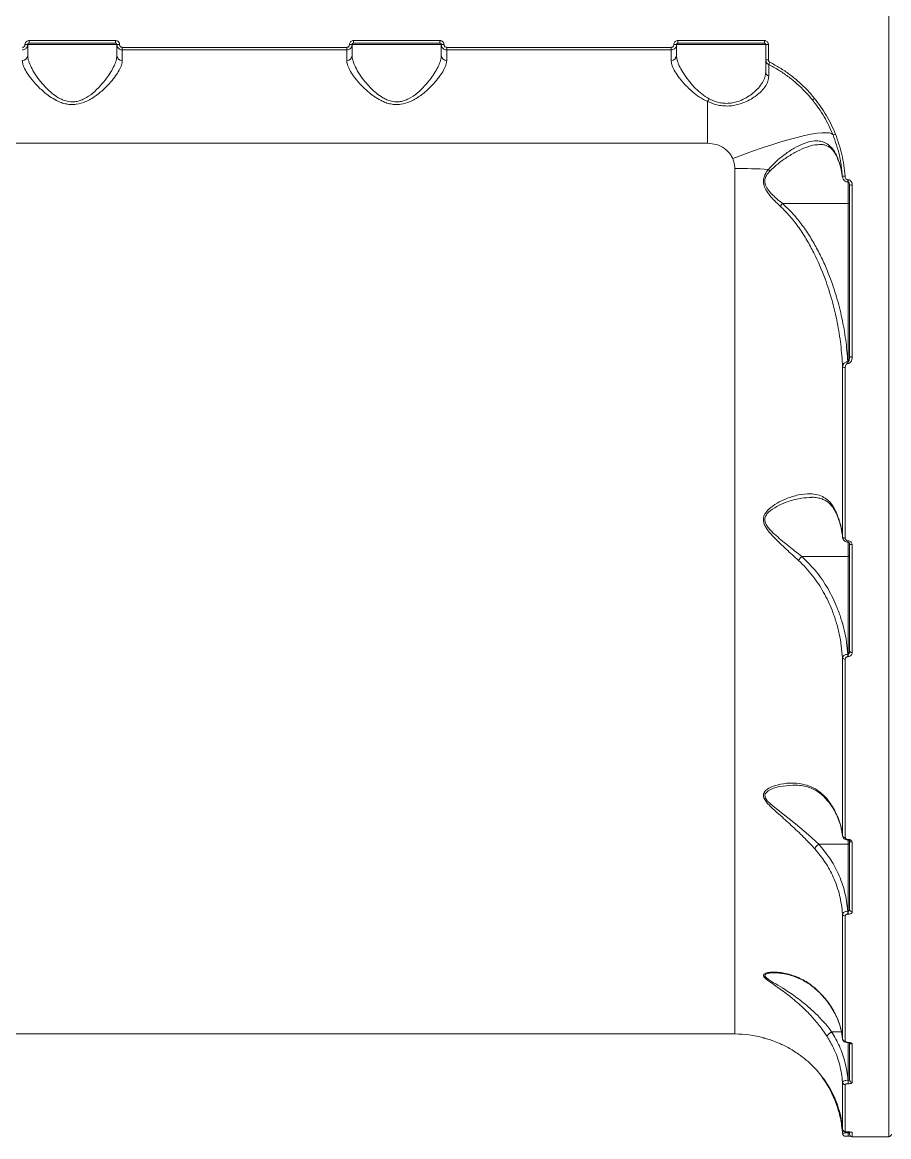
# Model space of a CAD drawing. Header units: millimetres. Extents: x -9848 to 7178, y -5300 to 6667.
# Drawn here: x -1066.6 to -746.1, y 1657.8 to 2070 of the extents above; entities that cross this region are included whole.
import ezdxf

# ---------------------------------------------------------------- set-up
doc = ezdxf.new("R2010")
doc.units = ezdxf.units.MM
doc.layers.add('DIKOM_ОБЪЕКТ', color=7, linetype='Continuous')

msp = doc.modelspace()

# ---------------------------------------------------------------- linework, layer by layer
at = {"layer": 'DIKOM_ОБЪЕКТ', "color": 7, "linetype": 'Continuous', "lineweight": 15}
for p, q in [((-746.08, 1657.79), (-746.08, 2076.79)), ((-1064.58, 2061.79), (-1064.58, 2057.74)), ((-1031.58, 2061.79), (-1064.58, 2061.79)), ((-1064.08, 2063.25), (-1032.08, 2063.25)), ((-1064.08, 2062.29), (-1064.08, 2063.25)), ((-1032.08, 2062.29), (-1064.08, 2062.29)), ((-1032.08, 2062.29), (-1032.08, 2063.25)), ((-1031.58, 2057.74), (-1031.58, 2061.79)), ((-944.58, 2061.79), (-944.58, 2057.74)), ((-911.58, 2061.79), (-944.58, 2061.79)), ((-944.08, 2063.25), (-912.08, 2063.25)), ((-944.08, 2062.29), (-944.08, 2063.25)), ((-912.08, 2062.29), (-944.08, 2062.29)), ((-912.08, 2062.29), (-912.08, 2063.25)), ((-911.58, 2057.74), (-911.58, 2061.79)), ((-824.58, 2061.79), (-824.58, 2057.74)), ((-791.58, 2061.79), (-824.58, 2061.79)), ((-824.08, 2063.25), (-792.08, 2063.25)), ((-824.08, 2062.29), (-824.08, 2063.25)), ((-792.08, 2062.29), (-824.08, 2062.29)), ((-792.08, 2062.29), (-792.08, 2063.25)), ((-791.58, 2056.18), (-791.58, 2061.79)), ((-790.58, 2061.75), (-790.58, 2056.12)), ((-1029.58, 2060.75), (-946.58, 2060.75)), ((-1029.58, 2059.79), (-1029.58, 2060.75)), ((-1029.58, 2059.79), (-1029.58, 2055.93)), ((-946.58, 2059.79), (-1029.58, 2059.79)), ((-946.58, 2059.79), (-946.58, 2060.75)), ((-946.58, 2055.93), (-946.58, 2059.79)), ((-909.58, 2060.75), (-826.58, 2060.75)), ((-909.58, 2059.79), (-909.58, 2060.75)), ((-909.58, 2059.79), (-909.58, 2055.93)), ((-826.58, 2059.79), (-909.58, 2059.79)), ((-826.58, 2059.79), (-826.58, 2060.75)), ((-826.58, 2055.93), (-826.58, 2059.79)), ((-813.08, 2025.29), (-813.08, 2040.7)), ((-813.08, 2025.29), (-1163.08, 2025.29)), ((-803.03, 1695.79), (-803.03, 2015.94)), ((-761.16, 2011.77), (-761.08, 2011.77)), ((-761.16, 2010.93), (-761.16, 2011.77)), ((-761.08, 2010.93), (-761.08, 2011.77)), ((-761.16, 2010.93), (-761.08, 2010.93)), ((-761.08, 2002.98), (-761.08, 2010.95)), ((-760.58, 1946.49), (-760.58, 2009.98)), ((-759.58, 2009.81), (-759.58, 1946.17)), ((-785.33, 2002.98), (-761.08, 2002.98)), ((-761.08, 1944.45), (-761.08, 2002.98)), ((-763.13, 1879.59), (-763.13, 1942.63)), ((-762.14, 1942.33), (-762.14, 1879.16)), ((-761.2, 1944.45), (-761.08, 1944.45)), ((-761.2, 1944.45), (-761.2, 1943.81)), ((-761.08, 1943.81), (-761.2, 1943.81)), ((-761.08, 1944.45), (-761.08, 1943.81)), ((-763.2, 1879.88), (-763.17, 1879.46)), ((-761.11, 1878.18), (-761.08, 1878.18)), ((-761.11, 1877.66), (-761.11, 1878.18)), ((-761.11, 1877.66), (-761.08, 1877.66)), ((-761.08, 1877.66), (-761.08, 1878.18)), ((-761.08, 1872.44), (-761.08, 1877.66)), ((-760.58, 1837.48), (-760.58, 1877.25)), ((-759.58, 1876.77), (-759.58, 1836.9)), ((-778.24, 1872.44), (-761.08, 1872.44)), ((-761.08, 1836.28), (-761.08, 1872.44)), ((-763.13, 1769.12), (-763.13, 1834.95)), ((-761.18, 1836.28), (-761.08, 1836.28)), ((-761.18, 1836.28), (-761.18, 1835.38)), ((-761.08, 1835.38), (-761.18, 1835.38)), ((-761.08, 1836.28), (-761.08, 1835.38)), ((-762.14, 1834.42), (-762.14, 1768.44)), ((-763.33, 1769.9), (-763.21, 1769.02)), ((-771.96, 1766.02), (-761.08, 1766.02)), ((-761.13, 1767.76), (-761.08, 1767.76)), ((-761.13, 1767.5), (-761.13, 1767.76)), ((-761.13, 1767.5), (-761.08, 1767.5)), ((-761.08, 1767.5), (-761.08, 1767.76)), ((-761.08, 1766.02), (-761.08, 1767.46)), ((-761.08, 1741.22), (-761.08, 1766.02)), ((-760.58, 1741.83), (-760.58, 1767.49)), ((-759.58, 1766.75), (-759.58, 1741.03)), ((-763.13, 1693.94), (-763.13, 1740.22)), ((-761.16, 1741.22), (-761.08, 1741.22)), ((-761.16, 1741.22), (-761.16, 1740.09)), ((-761.08, 1740.09), (-761.16, 1740.09)), ((-761.08, 1741.22), (-761.08, 1740.09)), ((-762.14, 1739.48), (-762.14, 1693.09)), ((-1173.13, 1695.79), (-803.03, 1695.79)), ((-767.19, 1696.56), (-763.53, 1696.56)), ((-761.16, 1692.68), (-761.08, 1692.68)), ((-761.16, 1692.6), (-761.16, 1692.68)), ((-761.16, 1692.6), (-761.08, 1692.6)), ((-761.16, 1692.6), (-761.16, 1692.6)), ((-761.08, 1692.6), (-761.08, 1692.68)), ((-761.08, 1678.68), (-761.08, 1692.6)), ((-760.58, 1678.8), (-760.58, 1692.43)), ((-759.58, 1692.05), (-759.58, 1677.85)), ((-763.13, 1660.58), (-763.13, 1677.98)), ((-761.13, 1678.68), (-761.08, 1678.68)), ((-761.13, 1678.68), (-761.13, 1677.39)), ((-761.08, 1678.68), (-761.08, 1677.39)), ((-762.14, 1677.09), (-762.14, 1659.66)), ((-761.08, 1677.39), (-761.13, 1677.39)), ((-761.18, 1659.55), (-761.08, 1659.55)), ((-761.18, 1659.55), (-761.08, 1659.55)), ((-761.18, 1659.55), (-761.18, 1659.55)), ((-761.13, 1659.47), (-761.11, 1659.29)), ((-761.11, 1659.29), (-761.08, 1659.29)), ((-761.11, 1659.29), (-761.11, 1657.96)), ((-761.11, 1657.96), (-761.08, 1657.96)), ((-761.08, 1659.55), (-761.08, 1659.55)), ((-761.08, 1659.29), (-761.08, 1659.54)), ((-761.08, 1659.29), (-761.08, 1657.96)), ((-760.58, 1658.79), (-760.58, 1659.39)), ((-759.58, 1659.39), (-759.58, 1657.79)), ((-759.58, 1657.79), (-746.08, 1657.79))]:
    msp.add_line(p, q, dxfattribs=at)
at = {"layer": 'DIKOM_ОБЪЕКТ', "color": 7, "linetype": 'Continuous', "lineweight": 15, "flags": 128}
for points in [[(-803.79, 2019.58), (-800.09, 2020.99), (-796.44, 2022.32), (-792.85, 2023.57), (-789.37, 2024.71), (-786.04, 2025.75), (-782.88, 2026.66), (-779.93, 2027.45), (-777.21, 2028.09), (-774.76, 2028.59), (-772.59, 2028.95), (-770.73, 2029.15), (-769.19, 2029.19), (-768, 2029.08), (-767.16, 2028.82), (-766.68, 2028.4)], [(-760.58, 2003.14), (-760.59, 2003.11), (-760.62, 2003.08), (-760.66, 2003.05), (-760.72, 2003.02), (-760.8, 2003), (-760.89, 2002.99), (-760.98, 2002.98), (-761.08, 2002.98)], [(-760.58, 1946.49), (-760.56, 1946.43), (-760.5, 1946.37), (-760.41, 1946.31), (-760.28, 1946.27), (-760.13, 1946.23), (-759.96, 1946.2), (-759.77, 1946.18), (-759.58, 1946.17)], [(-763.13, 1879.59), (-763.1, 1879.51), (-763.04, 1879.42), (-762.94, 1879.35), (-762.82, 1879.28), (-762.67, 1879.23), (-762.5, 1879.19), (-762.32, 1879.16), (-762.14, 1879.16)], [(-760.58, 1877.25), (-760.56, 1877.15), (-760.5, 1877.06), (-760.41, 1876.98), (-760.28, 1876.91), (-760.13, 1876.85), (-759.96, 1876.8), (-759.77, 1876.78), (-759.58, 1876.77)], [(-760.58, 1872.6), (-760.59, 1872.57), (-760.62, 1872.54), (-760.66, 1872.51), (-760.72, 1872.48), (-760.8, 1872.46), (-760.89, 1872.45), (-760.98, 1872.44), (-761.08, 1872.44)], [(-760.58, 1837.48), (-760.56, 1837.37), (-760.5, 1837.26), (-760.41, 1837.16), (-760.28, 1837.07), (-760.13, 1837), (-759.96, 1836.95), (-759.77, 1836.91), (-759.58, 1836.9)], [(-781.38, 1787.86), (-781.51, 1787.87), (-786.53, 1787.34), (-788.71, 1786.74), (-790.69, 1785.79), (-791.77, 1784.65), (-791.87, 1784.34), (-791.82, 1783.49), (-791.72, 1783.22), (-790.98, 1782.09), (-789.72, 1780.82), (-788.25, 1779.58), (-785.27, 1777.26), (-780.5, 1773.54), (-775.71, 1769.5), (-771.97, 1766.02), (-771.97, 1766.02), (-771.97, 1766.02)], [(-760.58, 1766.18), (-760.59, 1766.15), (-760.62, 1766.12), (-760.66, 1766.09), (-760.72, 1766.07), (-760.8, 1766.05), (-760.89, 1766.03), (-760.98, 1766.02), (-761.08, 1766.02)]]:
    msp.add_lwpolyline(points, dxfattribs=at)
at = {"layer": 'DIKOM_ОБЪЕКТ', "color": 7, "linetype": 'Continuous', "lineweight": 15}
for centre, radius, start, end in [((-1065.33, 2068.39), 6.64, 267.8903, 276.5334), ((-1030.82, 2068.39), 6.64, 263.4663, 272.1099), ((-945.33, 2068.39), 6.64, 267.8897, 276.5341), ((-910.82, 2068.39), 6.64, 263.4661, 272.1101), ((-825.33, 2068.39), 6.64, 267.8899, 276.5339), ((-790.82, 2068.39), 6.64, 263.4662, 272.1101), ((-1066.49, 2057.84), 1.91, 267.2581, 356.9441), ((-1029.67, 2057.84), 1.91, 183.0546, 272.7432), ((-946.49, 2057.84), 1.91, 267.2572, 356.9459), ((-909.67, 2057.84), 1.91, 183.0541, 272.7437), ((-826.49, 2057.84), 1.91, 267.257, 356.9456), ((-790.83, 2061.02), 4.9, 261.192, 272.9119), ((-798.66, 2059.34), 9.56, 328.8151, 334.5261), ((-789.82, 2051.74), 1.76, 181.8245, 248.8766), ((-819.42, 2044.64), 7.47, 328.1343, 337.1741), ((-775.93, 2044.5), 3.55, 297.4488, 312.7863), ((-766.84, 2030.78), 2.38, 273.7491, 297.1155), ((-802.91, 1779.61), 236.33, 87.0026, 90.029), ((-786.34, 2020.1), 6.15, 226.7753, 234.3051), ((-762.59, 2015.02), 1.97, 250.7781, 280.0731), ((-759.82, 2011.48), 1.69, 243.3272, 278.3083), ((-762.34, 1943.47), 1.16, 226.5772, 280.0474), ((-762.29, 1835.33), 0.928, 204.1098, 279.2976), ((-762.24, 1769.36), 0.925, 194.8329, 276.4082), ((-759.68, 1767.69), 0.947, 200.9604, 275.9519), ((-762.22, 1740.41), 0.937, 191.5008, 274.8523), ((-759.67, 1741.94), 0.918, 186.9735, 275.5646), ((-803.03, 1655.79), 40, 74.588, 90), ((-762.17, 1694.06), 0.968, 187.0248, 272.1444), ((-759.59, 1693.08), 1.03, 217.7508, 270.6157), ((-762.16, 1678.07), 0.981, 185.6759, 271.2145), ((-759.6, 1678.83), 0.977, 181.4268, 271.376), ((-762.14, 1660.66), 0.998, 184.3544, 270.0981), ((-759.58, 1658.79), 1, 180, 270), ((-759.58, 1660.38), 0.994, 243.0773, 270.0999), ((-746.08, 1658.79), 1, 270, 0)]:
    msp.add_arc(centre, radius, start, end, dxfattribs=at)
for points, knots in [([(-1064.58, 2061.79), (-1064.59, 2061.64), (-1064.61, 2061.27), (-1064.85, 2060.71), (-1065.3, 2060.2), (-1065.9, 2059.85), (-1066.35, 2059.81), (-1066.58, 2059.79)], [0, 0, 0, 0, 0.141732, 0.356395, 0.570966, 0.785482, 1, 1, 1, 1]), ([(-1066.58, 2060.75), (-1066.46, 2060.76), (-1066.24, 2060.78), (-1065.94, 2060.95), (-1065.71, 2061.21), (-1065.59, 2061.49), (-1065.58, 2061.68), (-1065.58, 2061.75)], [0, 0, 0, 0, 0.214304, 0.428572, 0.643286, 0.858066, 1, 1, 1, 1]), ([(-1065.58, 2061.75), (-1065.57, 2061.86), (-1065.55, 2062.14), (-1065.37, 2062.56), (-1065.03, 2062.94), (-1064.58, 2063.2), (-1064.25, 2063.24), (-1064.08, 2063.25)], [0, 0, 0, 0, 0.142008, 0.356724, 0.571315, 0.78571, 1, 1, 1, 1]), ([(-1064.08, 2062.29), (-1064.13, 2062.28), (-1064.25, 2062.27), (-1064.4, 2062.19), (-1064.51, 2062.06), (-1064.57, 2061.92), (-1064.57, 2061.83), (-1064.58, 2061.79)], [0, 0, 0, 0, 0.214031, 0.42813, 0.642908, 0.858368, 1, 1, 1, 1]), ([(-1032.08, 2063.25), (-1031.97, 2063.25), (-1031.69, 2063.23), (-1031.27, 2063.05), (-1030.89, 2062.71), (-1030.63, 2062.26), (-1030.59, 2061.92), (-1030.58, 2061.75)], [0, 0, 0, 0, 0.14062, 0.355085, 0.569839, 0.784745, 1, 1, 1, 1]), ([(-1031.58, 2061.79), (-1031.58, 2061.85), (-1031.59, 2061.96), (-1031.68, 2062.11), (-1031.81, 2062.22), (-1031.95, 2062.28), (-1032.04, 2062.29), (-1032.08, 2062.29)], [0, 0, 0, 0, 0.215381, 0.430531, 0.645249, 0.859608, 1, 1, 1, 1]), ([(-1029.58, 2059.79), (-1029.72, 2059.8), (-1030.1, 2059.82), (-1030.66, 2060.06), (-1031.17, 2060.51), (-1031.51, 2061.11), (-1031.56, 2061.56), (-1031.58, 2061.79)], [0, 0, 0, 0, 0.140724, 0.355389, 0.570267, 0.78505, 1, 1, 1, 1]), ([(-1030.58, 2061.75), (-1030.57, 2061.64), (-1030.54, 2061.41), (-1030.37, 2061.11), (-1030.12, 2060.88), (-1029.84, 2060.77), (-1029.65, 2060.75), (-1029.58, 2060.75)], [0, 0, 0, 0, 0.215078, 0.430203, 0.644944, 0.859463, 1, 1, 1, 1]), ([(-944.58, 2061.79), (-944.59, 2061.64), (-944.61, 2061.27), (-944.85, 2060.71), (-945.3, 2060.2), (-945.9, 2059.85), (-946.35, 2059.81), (-946.58, 2059.79)], [0, 0, 0, 0, 0.141733, 0.356394, 0.570972, 0.78549, 1, 1, 1, 1]), ([(-946.58, 2060.75), (-946.46, 2060.76), (-946.24, 2060.78), (-945.94, 2060.95), (-945.71, 2061.21), (-945.59, 2061.49), (-945.58, 2061.68), (-945.58, 2061.75)], [0, 0, 0, 0, 0.214285, 0.428571, 0.643285, 0.858066, 1, 1, 1, 1]), ([(-945.58, 2061.75), (-945.57, 2061.86), (-945.55, 2062.14), (-945.37, 2062.56), (-945.03, 2062.94), (-944.58, 2063.2), (-944.25, 2063.24), (-944.08, 2063.25)], [0, 0, 0, 0, 0.142008, 0.356723, 0.571305, 0.785711, 1, 1, 1, 1]), ([(-944.08, 2062.29), (-944.13, 2062.28), (-944.25, 2062.27), (-944.4, 2062.19), (-944.51, 2062.06), (-944.57, 2061.92), (-944.57, 2061.83), (-944.58, 2061.79)], [0, 0, 0, 0, 0.214028, 0.428123, 0.642924, 0.858366, 1, 1, 1, 1]), ([(-912.08, 2063.25), (-911.97, 2063.25), (-911.69, 2063.23), (-911.27, 2063.05), (-910.89, 2062.71), (-910.63, 2062.26), (-910.59, 2061.92), (-910.58, 2061.75)], [0, 0, 0, 0, 0.140631, 0.355093, 0.569845, 0.784747, 1, 1, 1, 1]), ([(-911.58, 2061.79), (-911.58, 2061.85), (-911.59, 2061.96), (-911.68, 2062.11), (-911.81, 2062.22), (-911.95, 2062.28), (-912.04, 2062.29), (-912.08, 2062.29)], [0, 0, 0, 0, 0.215373, 0.430515, 0.645225, 0.859576, 1, 1, 1, 1]), ([(-909.58, 2059.79), (-909.72, 2059.8), (-910.1, 2059.82), (-910.66, 2060.06), (-911.17, 2060.51), (-911.51, 2061.11), (-911.56, 2061.56), (-911.58, 2061.79)], [0, 0, 0, 0, 0.140724, 0.355397, 0.570274, 0.785051, 1, 1, 1, 1]), ([(-910.58, 2061.75), (-910.57, 2061.64), (-910.54, 2061.41), (-910.37, 2061.11), (-910.12, 2060.88), (-909.84, 2060.77), (-909.65, 2060.75), (-909.58, 2060.75)], [0, 0, 0, 0, 0.215077, 0.430192, 0.644946, 0.859464, 1, 1, 1, 1]), ([(-824.58, 2061.79), (-824.59, 2061.64), (-824.61, 2061.27), (-824.85, 2060.71), (-825.3, 2060.2), (-825.9, 2059.85), (-826.35, 2059.81), (-826.58, 2059.79)], [0, 0, 0, 0, 0.141732, 0.356392, 0.57097, 0.785481, 1, 1, 1, 1]), ([(-826.58, 2060.75), (-826.46, 2060.76), (-826.24, 2060.78), (-825.94, 2060.95), (-825.71, 2061.21), (-825.59, 2061.49), (-825.58, 2061.68), (-825.58, 2061.75)], [0, 0, 0, 0, 0.214302, 0.428577, 0.643289, 0.858067, 1, 1, 1, 1]), ([(-825.58, 2061.75), (-825.57, 2061.86), (-825.55, 2062.14), (-825.37, 2062.56), (-825.03, 2062.94), (-824.58, 2063.2), (-824.25, 2063.24), (-824.08, 2063.25)], [0, 0, 0, 0, 0.142008, 0.356727, 0.571309, 0.785716, 1, 1, 1, 1]), ([(-824.08, 2062.29), (-824.13, 2062.28), (-824.25, 2062.27), (-824.4, 2062.19), (-824.51, 2062.06), (-824.57, 2061.92), (-824.57, 2061.83), (-824.58, 2061.79)], [0, 0, 0, 0, 0.214031, 0.428129, 0.642919, 0.858364, 1, 1, 1, 1]), ([(-792.08, 2063.25), (-791.97, 2063.25), (-791.69, 2063.23), (-791.27, 2063.05), (-790.89, 2062.71), (-790.63, 2062.26), (-790.59, 2061.92), (-790.58, 2061.75)], [0, 0, 0, 0, 0.14062, 0.355083, 0.569841, 0.784746, 1, 1, 1, 1]), ([(-791.58, 2061.79), (-791.58, 2061.85), (-791.59, 2061.96), (-791.68, 2062.11), (-791.81, 2062.22), (-791.95, 2062.28), (-792.04, 2062.29), (-792.08, 2062.29)], [0, 0, 0, 0, 0.215374, 0.430521, 0.645236, 0.859591, 1, 1, 1, 1]), ([(-1064.58, 2057.74), (-1064.53, 2057.21), (-1064.43, 2056.08), (-1063.63, 2054), (-1062.27, 2051.48), (-1060.3, 2048.64), (-1058.01, 2045.97), (-1055.63, 2043.75), (-1053.64, 2042.3), (-1051.73, 2041.31), (-1049.8, 2040.66), (-1048.07, 2040.52), (-1046.45, 2040.71), (-1045.16, 2041.03), (-1042.97, 2041.98), (-1040.37, 2043.81), (-1037.65, 2046.5), (-1035.46, 2049.18), (-1033.78, 2051.68), (-1032.59, 2053.89), (-1031.75, 2055.97), (-1031.64, 2057.14), (-1031.58, 2057.74)], [0, 0, 0, 0, 0.050714, 0.109915, 0.170724, 0.242654, 0.316474, 0.363747, 0.411988, 0.440045, 0.468858, 0.5101, 0.521086, 0.546818, 0.573409, 0.636932, 0.704615, 0.77415, 0.830254, 0.88733, 0.94288, 1, 1, 1, 1]), ([(-944.58, 2057.74), (-944.53, 2057.21), (-944.43, 2056.08), (-943.63, 2054), (-942.27, 2051.48), (-940.3, 2048.64), (-938.01, 2045.97), (-935.63, 2043.75), (-933.64, 2042.3), (-931.73, 2041.31), (-929.8, 2040.66), (-928.07, 2040.52), (-926.45, 2040.71), (-925.16, 2041.03), (-922.97, 2041.98), (-920.37, 2043.81), (-917.65, 2046.5), (-915.46, 2049.18), (-913.78, 2051.68), (-912.59, 2053.89), (-911.75, 2055.97), (-911.64, 2057.14), (-911.58, 2057.74)], [0, 0, 0, 0, 0.050714, 0.109916, 0.170725, 0.242654, 0.316474, 0.363748, 0.411988, 0.440045, 0.468858, 0.510099, 0.521086, 0.546819, 0.573409, 0.636933, 0.704615, 0.77415, 0.830254, 0.88733, 0.94288, 1, 1, 1, 1]), ([(-824.58, 2057.74), (-824.53, 2057.2), (-824.42, 2056.04), (-823.6, 2053.93), (-822.22, 2051.41), (-820.24, 2048.56), (-817.86, 2045.83), (-815.32, 2043.43), (-813.47, 2042.31), (-812.54, 2041.74)], [0, 0, 0, 0, 0.122711, 0.262467, 0.406019, 0.574923, 0.748257, 0.87237, 1, 1, 1, 1]), ([(-1029.58, 2055.93), (-1029.64, 2055.38), (-1029.77, 2054.26), (-1030.7, 2052.29), (-1032.04, 2050.17), (-1033.93, 2047.79), (-1036.38, 2045.21), (-1039.47, 2042.65), (-1042.87, 2040.62), (-1045.99, 2039.66), (-1048.44, 2039.54), (-1050.31, 2039.76), (-1052.15, 2040.28), (-1054.26, 2041.2), (-1056.51, 2042.58), (-1059.16, 2044.68), (-1061.77, 2047.23), (-1063.97, 2049.95), (-1065.51, 2052.36), (-1066.41, 2054.35), (-1066.52, 2055.43), (-1066.58, 2055.93)], [0, 0, 0, 0, 0.055473, 0.111024, 0.166496, 0.222006, 0.290023, 0.357962, 0.422676, 0.477407, 0.505247, 0.533095, 0.562709, 0.592376, 0.640429, 0.688581, 0.760329, 0.832061, 0.891, 0.94987, 1, 1, 1, 1]), ([(-909.58, 2055.93), (-909.64, 2055.38), (-909.77, 2054.26), (-910.7, 2052.29), (-912.04, 2050.17), (-913.93, 2047.79), (-916.38, 2045.21), (-919.47, 2042.65), (-922.87, 2040.62), (-925.99, 2039.66), (-928.44, 2039.54), (-930.31, 2039.76), (-932.15, 2040.28), (-934.26, 2041.2), (-936.51, 2042.58), (-939.16, 2044.68), (-941.77, 2047.23), (-943.97, 2049.95), (-945.51, 2052.36), (-946.41, 2054.35), (-946.52, 2055.43), (-946.58, 2055.93)], [0, 0, 0, 0, 0.055473, 0.111024, 0.166496, 0.222006, 0.290023, 0.357961, 0.422676, 0.477407, 0.505247, 0.533095, 0.562709, 0.592376, 0.640429, 0.68858, 0.760329, 0.832061, 0.891, 0.94987, 1, 1, 1, 1]), ([(-813.08, 2040.7), (-814.1, 2041.22), (-816.15, 2042.26), (-818.99, 2044.54), (-821.7, 2047.16), (-823.92, 2049.88), (-825.47, 2052.3), (-826.4, 2054.32), (-826.52, 2055.42), (-826.58, 2055.93)], [0, 0, 0, 0, 0.128156, 0.256738, 0.426821, 0.596876, 0.73731, 0.877575, 1, 1, 1, 1]), ([(-790.48, 2054.39), (-790.53, 2054.42), (-790.78, 2054.55), (-791.16, 2054.9), (-791.51, 2055.5), (-791.56, 2055.95), (-791.58, 2056.18)], [0, 0, 0, 0, 0.080632, 0.387007, 0.693508, 1, 1, 1, 1]), ([(-791.58, 2051.69), (-791.58, 2052.53), (-791.58, 2054.27), (-791.58, 2055.85), (-791.58, 2056.07), (-791.58, 2056.18)], [0, 0, 0, 0, 0.317512, 0.653918, 1, 1, 1, 1]), ([(-790.58, 2056.12), (-790.57, 2056.01), (-790.54, 2055.79), (-790.37, 2055.49), (-790.18, 2055.31), (-790.06, 2055.24), (-790.03, 2055.23)], [0, 0, 0, 0, 0.306904, 0.613473, 0.919536, 1, 1, 1, 1]), ([(-790.48, 2054.39), (-790.48, 2054.3), (-790.48, 2054.1), (-790.47, 2052.69), (-790.46, 2051.21), (-790.45, 2050.35), (-790.45, 2050.1)], [0, 0, 0, 0, 0.336239, 0.682236, 0.908799, 1, 1, 1, 1]), ([(-774.29, 2041.35), (-776.13, 2043.41), (-778.92, 2046.53), (-783.31, 2050.02), (-786.79, 2052.41), (-789.26, 2053.74), (-790.48, 2054.39)], [0, 0, 0, 0, 0.395165, 0.598667, 0.802172, 1, 1, 1, 1]), ([(-790.03, 2055.23), (-788.79, 2054.56), (-786.3, 2053.22), (-782.81, 2050.84), (-779.48, 2048.16), (-776.34, 2045.2), (-774.46, 2042.99), (-773.52, 2041.89)], [0, 0, 0, 0, 0.197687, 0.395386, 0.593092, 0.796544, 1, 1, 1, 1]), ([(-790.45, 2050.1), (-790.51, 2049.49), (-790.63, 2048.24), (-791.64, 2046.33), (-793.22, 2044.42), (-795.21, 2042.72), (-797.51, 2041.28), (-799.72, 2040.24), (-801.97, 2039.52), (-804.11, 2039.11), (-806.39, 2039), (-809.23, 2039.3), (-811.48, 2040), (-812.86, 2040.6), (-813.08, 2040.7)], [0, 0, 0, 0, 0.108483, 0.220222, 0.327648, 0.438307, 0.523804, 0.611508, 0.674514, 0.739087, 0.802773, 0.868896, 0.979732, 1, 1, 1, 1]), ([(-812.54, 2041.74), (-812.34, 2041.64), (-811.09, 2041.01), (-809.1, 2040.31), (-806.6, 2040), (-805.19, 2040.05), (-803.76, 2040.23), (-802.32, 2040.55), (-800.25, 2041.31), (-798.18, 2042.41), (-796.07, 2043.92), (-794.19, 2045.71), (-792.73, 2047.7), (-791.76, 2049.72), (-791.64, 2051.02), (-791.58, 2051.69)], [0, 0, 0, 0, 0.020103, 0.128725, 0.185271, 0.244005, 0.254865, 0.316793, 0.38059, 0.466423, 0.554631, 0.663822, 0.776165, 0.886556, 1, 1, 1, 1]), ([(-766.68, 2028.4), (-767.69, 2030.68), (-769.73, 2035.27), (-772.76, 2039.31), (-774.29, 2041.35)], [0, 0, 0, 0, 0.494162, 1, 1, 1, 1]), ([(-773.52, 2041.89), (-771.99, 2039.86), (-768.89, 2035.73), (-766.81, 2031.04), (-765.76, 2028.66)], [0, 0, 0, 0, 0.494189, 1, 1, 1, 1]), ([(-763.24, 2013.16), (-763.51, 2015.73), (-764.05, 2020.94), (-765.8, 2025.89), (-766.68, 2028.4)], [0, 0, 0, 0, 0.493779, 1, 1, 1, 1]), ([(-765.76, 2028.66), (-764.87, 2026.16), (-763.08, 2021.09), (-762.53, 2015.77), (-762.24, 2013.08)], [0, 0, 0, 0, 0.493781, 1, 1, 1, 1]), ([(-803.79, 2019.58), (-804.05, 2020.1), (-804.8, 2021.56), (-806.81, 2023.48), (-809.76, 2025), (-811.96, 2025.19), (-813.08, 2025.29)], [0, 0, 0, 0, 0.152949, 0.428358, 0.711431, 1, 1, 1, 1]), ([(-790.55, 2015.62), (-789.58, 2016.67), (-787.63, 2018.76), (-784.33, 2021.32), (-781.03, 2023.55), (-777.82, 2025.15), (-774.9, 2026.06), (-772.4, 2026.26), (-770.22, 2025.81), (-768.36, 2024.81), (-766.72, 2023.16), (-765.67, 2021.45), (-765.17, 2020.3), (-765.06, 2020.05)], [0, 0, 0, 0, 0.103938, 0.208061, 0.321369, 0.434615, 0.535133, 0.63557, 0.720267, 0.804898, 0.890152, 0.975335, 1, 1, 1, 1]), ([(-771.32, 2024.77), (-772.01, 2024.76), (-773.62, 2024.73), (-776.49, 2023.89), (-779.86, 2022.42), (-783.34, 2020.37), (-786.8, 2018), (-788.88, 2016.07), (-789.93, 2015.1)], [0, 0, 0, 0, 0.123247, 0.289168, 0.473255, 0.661618, 0.829231, 1, 1, 1, 1]), ([(-771.33, 2024.8), (-771.04, 2024.8), (-770.29, 2024.8), (-769.23, 2024.51), (-768.15, 2023.98), (-767.21, 2023.21), (-766.35, 2022.22), (-765.61, 2021.06), (-765.19, 2020.11), (-765.01, 2019.7)], [0, 0, 0, 0, 0.106786, 0.277317, 0.456351, 0.600223, 0.738892, 0.885837, 1, 1, 1, 1]), ([(-765.06, 2020.05), (-764.69, 2019.06), (-763.84, 2016.8), (-763.46, 2014.47), (-763.24, 2013.16)], [0, 0, 0, 0, 0.436556, 1, 1, 1, 1]), ([(-765, 2019.72), (-765.01, 2019.73), (-765.06, 2019.81), (-765.06, 2019.93), (-765.06, 2020.03), (-765.06, 2020.05)], [0, 0, 0, 0, 0.089209, 0.858616, 1, 1, 1, 1]), ([(-803.03, 2015.94), (-803.03, 2016), (-803.03, 2016.64), (-803.16, 2017.89), (-803.57, 2019.01), (-803.79, 2019.58)], [0, 0, 0, 0, 0.046837, 0.514285, 1, 1, 1, 1]), ([(-765.04, 2019.7), (-764.92, 2019.44), (-764.4, 2018.29), (-763.81, 2016.19), (-763.35, 2014.21), (-763.26, 2013.14), (-763.25, 2013)], [0, 0, 0, 0, 0.122523, 0.529362, 0.938072, 1, 1, 1, 1]), ([(-786.17, 2001.98), (-786.9, 2002.66), (-788.24, 2003.92), (-790.09, 2005.93), (-791.52, 2007.91), (-792.4, 2009.95), (-792.5, 2011.92), (-791.85, 2013.87), (-791.02, 2014.98), (-790.55, 2015.62)], [0, 0, 0, 0, 0.183984, 0.340164, 0.495672, 0.624192, 0.737491, 0.849229, 1, 1, 1, 1]), ([(-789.93, 2015.1), (-790.42, 2014.55), (-791.27, 2013.59), (-791.92, 2011.95), (-791.92, 2010.83), (-791.66, 2009.66), (-790.91, 2008.22), (-789.42, 2006.48), (-787.48, 2004.7), (-786.09, 2003.59), (-785.33, 2002.98)], [0, 0, 0, 0, 0.150402, 0.257907, 0.342074, 0.365544, 0.490501, 0.648809, 0.807929, 1, 1, 1, 1]), ([(-763.22, 2013.01), (-763.21, 2012.97), (-763.2, 2012.62), (-762.96, 2012.03), (-762.46, 2011.39), (-761.85, 2011.04), (-761.39, 2010.89), (-761.17, 2010.93), (-761.16, 2010.93)], [0, 0, 0, 0, 0.038179, 0.333098, 0.574962, 0.790913, 0.993523, 1, 1, 1, 1]), ([(-762.24, 2013.08), (-762.22, 2012.91), (-762.17, 2012.58), (-761.94, 2012.18), (-761.66, 2011.91), (-761.39, 2011.79), (-761.23, 2011.77), (-761.16, 2011.77)], [0, 0, 0, 0, 0.271826, 0.53879, 0.737591, 0.896605, 1, 1, 1, 1]), ([(-761.08, 2011.77), (-760.94, 2011.75), (-760.66, 2011.72), (-760.25, 2011.48), (-759.88, 2011.05), (-759.62, 2010.46), (-759.59, 2010.02), (-759.58, 2009.81)], [0, 0, 0, 0, 0.152277, 0.304082, 0.508017, 0.77332, 1, 1, 1, 1]), ([(-761.12, 2010.92), (-761.1, 2010.92), (-761.07, 2010.93), (-761.02, 2010.92), (-760.93, 2010.87), (-760.79, 2010.74), (-760.65, 2010.47), (-760.57, 2010.19), (-760.58, 2010.01), (-760.58, 2009.98)], [0, 0, 0, 0, 0.036157, 0.077244, 0.141919, 0.291486, 0.543027, 0.918417, 1, 1, 1, 1]), ([(-786.17, 2001.98), (-786.15, 2002.01), (-786.03, 2002.17), (-785.76, 2002.52), (-785.48, 2002.81), (-785.33, 2002.97)], [0, 0, 0, 0, 0.092764, 0.497792, 1, 1, 1, 1]), ([(-763.13, 1942.63), (-763.32, 1945.36), (-763.69, 1950.82), (-765.03, 1958.99), (-766.94, 1967.12), (-769.73, 1975.78), (-772.91, 1983.23), (-776.28, 1989.45), (-779.23, 1994.03), (-782.46, 1998.28), (-784.98, 2000.79), (-786.17, 2001.98)], [0, 0, 0, 0, 0.126977, 0.253959, 0.383671, 0.513379, 0.674677, 0.756563, 0.838428, 0.923822, 1, 1, 1, 1]), ([(-785.33, 2002.98), (-785.33, 2002.98), (-785.33, 2002.98), (-785.33, 2002.98), (-785.33, 2002.97), (-785.33, 2002.97)], [0, 0, 0, 0, 0.429036, 0.781105, 1, 1, 1, 1]), ([(-785.33, 2002.97), (-784.02, 2001.73), (-781.38, 1999.21), (-778.01, 1994.97), (-775, 1990.51), (-772.35, 1985.85), (-769.99, 1981.02), (-767.57, 1975.22), (-765.28, 1968.43), (-763.3, 1960.6), (-761.86, 1952.59), (-761.42, 1947.16), (-761.2, 1944.45)], [0, 0, 0, 0, 0.082281, 0.165565, 0.247519, 0.329488, 0.412926, 0.496368, 0.620904, 0.745454, 0.87273, 1, 1, 1, 1]), ([(-761.08, 1944.45), (-761.06, 1944.45), (-761.02, 1944.45), (-760.96, 1944.5), (-760.85, 1944.64), (-760.61, 1945.3), (-760.59, 1945.96), (-760.58, 1946.49)], [0, 0, 0, 0, 0.023289, 0.052001, 0.104177, 0.27341, 1, 1, 1, 1]), ([(-759.58, 1946.17), (-759.6, 1945.86), (-759.64, 1945.27), (-759.95, 1944.53), (-760.34, 1944.08), (-760.71, 1943.85), (-760.95, 1943.82), (-761.08, 1943.81)], [0, 0, 0, 0, 0.308942, 0.59236, 0.769728, 0.884485, 1, 1, 1, 1]), ([(-763.13, 1942.63), (-763.1, 1942.87), (-763.03, 1943.33), (-762.62, 1943.89), (-762.13, 1944.23), (-761.66, 1944.4), (-761.36, 1944.43), (-761.2, 1944.45)], [0, 0, 0, 0, 0.27362, 0.537232, 0.720828, 0.85655, 1, 1, 1, 1]), ([(-761.2, 1943.81), (-761.28, 1943.8), (-761.44, 1943.78), (-761.67, 1943.64), (-761.91, 1943.35), (-762.1, 1942.9), (-762.12, 1942.53), (-762.14, 1942.33)], [0, 0, 0, 0, 0.118992, 0.237432, 0.41229, 0.690981, 1, 1, 1, 1]), ([(-779.42, 1870.93), (-780.94, 1872.32), (-783.99, 1875.08), (-787.84, 1878.74), (-790.35, 1881.51), (-791.61, 1883.3), (-792.3, 1884.76), (-792.53, 1886.28), (-792.1, 1887.94), (-791.24, 1889.08), (-789.68, 1890.63), (-787.43, 1892.22), (-783.64, 1894.01), (-779.45, 1895.35), (-775.53, 1895.75), (-772.4, 1895.33), (-770.13, 1894.44), (-768.26, 1893.05), (-766.88, 1891.45), (-766.19, 1890.14), (-765.89, 1889.59)], [0, 0, 0, 0, 0.09652, 0.192975, 0.244811, 0.271575, 0.29818, 0.324298, 0.350394, 0.391082, 0.401945, 0.472765, 0.543842, 0.640943, 0.737877, 0.79967, 0.86138, 0.912132, 0.962838, 1, 1, 1, 1]), ([(-774.58, 1894.21), (-775.81, 1894.18), (-778.57, 1894.12), (-782.65, 1892.99), (-786.61, 1891.48), (-788.99, 1890.08), (-790.64, 1888.71), (-791.53, 1887.72), (-792, 1886.22), (-791.77, 1884.89), (-791.1, 1883.68), (-790.46, 1882.86), (-789.38, 1881.65), (-787.04, 1879.46), (-783.01, 1876.18), (-779.83, 1873.68), (-778.24, 1872.44)], [0, 0, 0, 0, 0.110501, 0.248508, 0.348192, 0.447501, 0.462337, 0.516638, 0.550236, 0.5837, 0.615778, 0.648067, 0.65492, 0.726703, 0.863296, 1, 1, 1, 1]), ([(-774.59, 1894.32), (-774.52, 1894.32), (-773.77, 1894.36), (-772.46, 1894.17), (-770.77, 1893.75), (-769.34, 1893.08), (-768.13, 1892.2), (-767.1, 1891.11), (-766.35, 1890.08), (-765.98, 1889.31), (-765.84, 1889.03)], [0, 0, 0, 0, 0.017579, 0.192687, 0.363155, 0.513452, 0.671958, 0.804902, 0.928572, 1, 1, 1, 1]), ([(-765.89, 1889.59), (-765.9, 1889.57), (-765.92, 1889.41), (-765.93, 1889.21), (-765.83, 1889.09), (-765.82, 1889.06)], [0, 0, 0, 0, 0.103373, 0.836584, 1, 1, 1, 1]), ([(-765.89, 1889.59), (-765.77, 1889.32), (-764.97, 1887.6), (-763.78, 1884.29), (-763.35, 1881.18), (-763.13, 1879.59)], [0, 0, 0, 0, 0.084977, 0.53347, 1, 1, 1, 1]), ([(-765.83, 1889.05), (-765.82, 1889.02), (-765.32, 1888.12), (-764.61, 1886.26), (-763.76, 1883.5), (-763.3, 1881.36), (-763.22, 1880.15), (-763.2, 1879.88)], [0, 0, 0, 0, 0.011445, 0.310375, 0.611969, 0.915811, 1, 1, 1, 1]), ([(-763.12, 1879.48), (-763.13, 1879.46), (-763.14, 1879.21), (-762.94, 1878.72), (-762.49, 1878.13), (-761.83, 1877.73), (-761.34, 1877.69), (-761.11, 1877.67)], [0, 0, 0, 0, 0.015512, 0.261304, 0.513885, 0.770975, 1, 1, 1, 1]), ([(-762.14, 1879.16), (-762.12, 1879.04), (-762.1, 1878.81), (-761.9, 1878.51), (-761.61, 1878.29), (-761.33, 1878.19), (-761.16, 1878.19), (-761.11, 1878.18)], [0, 0, 0, 0, 0.233535, 0.467256, 0.69557, 0.908699, 1, 1, 1, 1]), ([(-761.08, 1878.18), (-761, 1878.18), (-760.76, 1878.17), (-760.34, 1878.03), (-759.92, 1877.71), (-759.63, 1877.27), (-759.6, 1876.93), (-759.58, 1876.77)], [0, 0, 0, 0, 0.093163, 0.303925, 0.530254, 0.76528, 1, 1, 1, 1]), ([(-761.08, 1877.66), (-761.05, 1877.66), (-760.98, 1877.66), (-760.87, 1877.62), (-760.75, 1877.57), (-760.65, 1877.47), (-760.59, 1877.36), (-760.59, 1877.28), (-760.59, 1877.24)], [0, 0, 0, 0, 0.067569, 0.185564, 0.324182, 0.501499, 0.745928, 1, 1, 1, 1]), ([(-779.42, 1870.93), (-779.39, 1870.98), (-779.3, 1871.13), (-779.08, 1871.47), (-778.7, 1871.95), (-778.39, 1872.27), (-778.24, 1872.43)], [0, 0, 0, 0, 0.107448, 0.349501, 0.674734, 1, 1, 1, 1]), ([(-778.24, 1872.44), (-778.24, 1872.44), (-778.24, 1872.44), (-778.24, 1872.44), (-778.24, 1872.44), (-778.24, 1872.43)], [0, 0, 0, 0, 0.41881, 0.770322, 1, 1, 1, 1]), ([(-778.24, 1872.43), (-776.41, 1870.63), (-772.7, 1866.97), (-768.43, 1860.56), (-765.53, 1854.65), (-763.68, 1849.52), (-762.49, 1845.21), (-761.61, 1840.79), (-761.33, 1837.78), (-761.18, 1836.28)], [0, 0, 0, 0, 0.185202, 0.375225, 0.558026, 0.667268, 0.77652, 0.888258, 1, 1, 1, 1]), ([(-763.13, 1834.95), (-763.44, 1837.92), (-763.91, 1842.4), (-765.48, 1848.24), (-767.28, 1853.42), (-770.04, 1859.23), (-773.45, 1864.4), (-776.67, 1868.27), (-778.5, 1870.04), (-779.42, 1870.93)], [0, 0, 0, 0, 0.222717, 0.336731, 0.450743, 0.631001, 0.813272, 0.906646, 1, 1, 1, 1]), ([(-763.13, 1834.95), (-763.13, 1834.98), (-763.12, 1835.15), (-763, 1835.45), (-762.68, 1835.8), (-762.25, 1836.06), (-761.74, 1836.23), (-761.37, 1836.27), (-761.18, 1836.28)], [0, 0, 0, 0, 0.039097, 0.268289, 0.466425, 0.643624, 0.819934, 1, 1, 1, 1]), ([(-761.18, 1835.38), (-761.27, 1835.37), (-761.46, 1835.36), (-761.72, 1835.24), (-761.93, 1835.05), (-762.08, 1834.79), (-762.13, 1834.57), (-762.14, 1834.44), (-762.14, 1834.42)], [0, 0, 0, 0, 0.167352, 0.334406, 0.509185, 0.713154, 0.957849, 1, 1, 1, 1]), ([(-761.08, 1836.28), (-761.05, 1836.28), (-761, 1836.29), (-760.9, 1836.35), (-760.79, 1836.48), (-760.68, 1836.71), (-760.6, 1837.03), (-760.58, 1837.29), (-760.58, 1837.45), (-760.58, 1837.48)], [0, 0, 0, 0, 0.055283, 0.109683, 0.24368, 0.417431, 0.651648, 0.95177, 1, 1, 1, 1]), ([(-759.58, 1836.9), (-759.58, 1836.88), (-759.58, 1836.67), (-759.66, 1836.31), (-759.92, 1835.9), (-760.25, 1835.61), (-760.64, 1835.42), (-760.93, 1835.39), (-761.08, 1835.38)], [0, 0, 0, 0, 0.039285, 0.287189, 0.495221, 0.671007, 0.835304, 1, 1, 1, 1]), ([(-773.45, 1764.3), (-774.62, 1765.56), (-777.19, 1768.34), (-781.53, 1772.46), (-785.59, 1776.1), (-788.56, 1778.73), (-790.39, 1780.49), (-791.56, 1781.84), (-792.37, 1783.19), (-792.49, 1784.17), (-792.2, 1785.19), (-791.28, 1786.23), (-789.48, 1787.22), (-786.53, 1788.19), (-782.62, 1788.77), (-778.32, 1788.44), (-774.71, 1787.3), (-771.6, 1785.62), (-769.83, 1783.74), (-768.9, 1782.75)], [0, 0, 0, 0, 0.079019, 0.173496, 0.268054, 0.328721, 0.361364, 0.393896, 0.422327, 0.451311, 0.459938, 0.498983, 0.545108, 0.591442, 0.689035, 0.786595, 0.855573, 0.924448, 1, 1, 1, 1]), ([(-781.38, 1787.86), (-780.6, 1787.84), (-779, 1787.8), (-776.77, 1787.37), (-774.68, 1786.7), (-772.82, 1785.77), (-771.14, 1784.58), (-769.81, 1783.39), (-769.1, 1782.53), (-768.83, 1782.19)], [0, 0, 0, 0, 0.165126, 0.340085, 0.486016, 0.640701, 0.790523, 0.91859, 1, 1, 1, 1]), ([(-768.9, 1782.75), (-767.85, 1781.31), (-766.14, 1778.95), (-764.57, 1775.41), (-763.57, 1772.32), (-763.28, 1770.2), (-763.13, 1769.12)], [0, 0, 0, 0, 0.342223, 0.557266, 0.774606, 1, 1, 1, 1]), ([(-768.74, 1782.29), (-768.79, 1782.35), (-768.88, 1782.45), (-768.9, 1782.62), (-768.9, 1782.73), (-768.9, 1782.75)], [0, 0, 0, 0, 0.444438, 0.858026, 1, 1, 1, 1]), ([(-768.8, 1782.24), (-768.5, 1781.88), (-767.59, 1780.77), (-766.36, 1778.79), (-765.09, 1776.33), (-764.13, 1773.78), (-763.54, 1771.63), (-763.38, 1770.33), (-763.33, 1769.9)], [0, 0, 0, 0, 0.097511, 0.29584, 0.496393, 0.698871, 0.902828, 1, 1, 1, 1]), ([(-763.11, 1769.04), (-763.12, 1769), (-763.13, 1768.78), (-762.94, 1768.4), (-762.58, 1767.96), (-762.03, 1767.64), (-761.52, 1767.49), (-761.21, 1767.51), (-761.13, 1767.52)], [0, 0, 0, 0, 0.037321, 0.245584, 0.449167, 0.671166, 0.922299, 1, 1, 1, 1]), ([(-773.45, 1764.3), (-773.43, 1764.34), (-773.39, 1764.44), (-773.24, 1764.7), (-772.93, 1765.1), (-772.48, 1765.58), (-772.14, 1765.87), (-771.97, 1766.02)], [0, 0, 0, 0, 0.087358, 0.253644, 0.50246, 0.751215, 1, 1, 1, 1]), ([(-771.97, 1766.02), (-771.97, 1766.02), (-771.97, 1766.02), (-771.97, 1766.02), (-771.96, 1766.02), (-771.96, 1766.02)], [0, 0, 0, 0, 0.377738, 0.888234, 1, 1, 1, 1]), ([(-771.96, 1766.02), (-770.58, 1764.35), (-767.76, 1760.99), (-764.55, 1755.04), (-762.1, 1748.42), (-761.47, 1743.64), (-761.16, 1741.22)], [0, 0, 0, 0, 0.232887, 0.47129, 0.731966, 1, 1, 1, 1]), ([(-762.14, 1768.44), (-762.13, 1768.36), (-762.1, 1768.21), (-761.93, 1768.01), (-761.68, 1767.85), (-761.39, 1767.77), (-761.21, 1767.76), (-761.13, 1767.76)], [0, 0, 0, 0, 0.214368, 0.428461, 0.642904, 0.857748, 1, 1, 1, 1]), ([(-761.08, 1767.76), (-760.97, 1767.76), (-760.69, 1767.74), (-760.27, 1767.62), (-759.89, 1767.39), (-759.63, 1767.09), (-759.59, 1766.86), (-759.58, 1766.75)], [0, 0, 0, 0, 0.140791, 0.355271, 0.57006, 0.784977, 1, 1, 1, 1]), ([(-761.08, 1767.5), (-761.02, 1767.49), (-760.9, 1767.49), (-760.73, 1767.45), (-760.61, 1767.4), (-760.54, 1767.35), (-760.54, 1767.35), (-760.54, 1767.34)], [0, 0, 0, 0, 0.182785, 0.409132, 0.611479, 0.803322, 1, 1, 1, 1]), ([(-763.13, 1740.22), (-763.42, 1742.52), (-764, 1747.19), (-766.31, 1753.59), (-769.42, 1759.41), (-772.09, 1762.66), (-773.45, 1764.3)], [0, 0, 0, 0, 0.262566, 0.532668, 0.763649, 1, 1, 1, 1]), ([(-763.13, 1740.22), (-763.12, 1740.31), (-763.08, 1740.49), (-762.82, 1740.76), (-762.37, 1741), (-761.8, 1741.17), (-761.37, 1741.2), (-761.16, 1741.22)], [0, 0, 0, 0, 0.170052, 0.380812, 0.586683, 0.793115, 1, 1, 1, 1]), ([(-761.16, 1740.09), (-761.26, 1740.08), (-761.48, 1740.07), (-761.77, 1739.97), (-761.99, 1739.82), (-762.12, 1739.65), (-762.13, 1739.53), (-762.14, 1739.48)], [0, 0, 0, 0, 0.203933, 0.407956, 0.613429, 0.826428, 1, 1, 1, 1]), ([(-761.08, 1741.22), (-761.03, 1741.22), (-760.98, 1741.23), (-760.87, 1741.26), (-760.76, 1741.34), (-760.65, 1741.49), (-760.59, 1741.66), (-760.58, 1741.77), (-760.58, 1741.83)], [0, 0, 0, 0, 0.144579, 0.17539, 0.362587, 0.570813, 0.804778, 1, 1, 1, 1]), ([(-759.58, 1741.03), (-759.59, 1740.94), (-759.61, 1740.76), (-759.81, 1740.49), (-760.15, 1740.27), (-760.59, 1740.12), (-760.91, 1740.1), (-761.08, 1740.09)], [0, 0, 0, 0, 0.174079, 0.38956, 0.595766, 0.797875, 1, 1, 1, 1]), ([(-768.9, 1694.91), (-769.62, 1695.97), (-771.17, 1698.25), (-773.96, 1701.64), (-777.48, 1705.35), (-781.65, 1709.02), (-785.82, 1712.15), (-788.9, 1714.24), (-790.81, 1715.58), (-791.93, 1716.49), (-792.36, 1717.1), (-792.47, 1717.57), (-792.27, 1718.03), (-791.18, 1718.49), (-789.4, 1718.71), (-786.4, 1718.62), (-782.45, 1717.9), (-778.51, 1716.29), (-775.52, 1714.5), (-774.14, 1713.38), (-773.45, 1712.82)], [0, 0, 0, 0, 0.059051, 0.127724, 0.196514, 0.291304, 0.386175, 0.452748, 0.486922, 0.520894, 0.548901, 0.554237, 0.580032, 0.615194, 0.662239, 0.709493, 0.807576, 0.905613, 0.952816, 1, 1, 1, 1]), ([(-788.36, 1718.4), (-788.44, 1718.4), (-789.29, 1718.44), (-790.55, 1718.29), (-791.73, 1717.91), (-791.94, 1717.49), (-791.83, 1717.07), (-791.36, 1716.52), (-790.17, 1715.69), (-788.18, 1714.47), (-784.96, 1712.57), (-780.58, 1709.7), (-776.25, 1706.32), (-772.51, 1702.88), (-769.66, 1699.69), (-767.85, 1697.6), (-767.2, 1696.56), (-767.2, 1696.56)], [0, 0, 0, 0, 0.008298, 0.079171, 0.129229, 0.164806, 0.172158, 0.211238, 0.26014, 0.310985, 0.411471, 0.554745, 0.70141, 0.805012, 0.911013, 0.999946, 1, 1, 1, 1]), ([(-788.36, 1718.41), (-787.96, 1718.4), (-786.94, 1718.39), (-785.09, 1718.16), (-782.81, 1717.68), (-780.44, 1716.9), (-778.17, 1715.89), (-776.07, 1714.67), (-774.46, 1713.56), (-773.59, 1712.77), (-773.32, 1712.53)], [0, 0, 0, 0, 0.082562, 0.215635, 0.363548, 0.520709, 0.668743, 0.809652, 0.942425, 1, 1, 1, 1]), ([(-773.45, 1712.82), (-772.07, 1711.51), (-769.3, 1708.87), (-766.63, 1704.89), (-764.81, 1701.13), (-763.65, 1697.67), (-763.31, 1695.19), (-763.13, 1693.94)], [0, 0, 0, 0, 0.23988, 0.485875, 0.639431, 0.818555, 1, 1, 1, 1]), ([(-773.28, 1712.57), (-773.33, 1712.61), (-773.4, 1712.68), (-773.43, 1712.78), (-773.45, 1712.82)], [0, 0, 0, 0, 0.596476, 1, 1, 1, 1]), ([(-773.31, 1712.54), (-772.91, 1712.2), (-771.72, 1711.17), (-769.99, 1709.32), (-768.13, 1706.99), (-766.54, 1704.54), (-765.24, 1701.99), (-764.22, 1699.41), (-763.79, 1697.66), (-763.58, 1696.81)], [0, 0, 0, 0, 0.077539, 0.229784, 0.3835, 0.53858, 0.694518, 0.850772, 1, 1, 1, 1]), ([(-792.4, 1694.35), (-792.37, 1694.34), (-792.28, 1694.32), (-791.14, 1694.01), (-789.34, 1693.44), (-786.64, 1692.42), (-783.27, 1690.86), (-780.71, 1689.18), (-779.42, 1688.33)], [0, 0, 0, 0, 0.073008, 0.185876, 0.336741, 0.491605, 0.743451, 1, 1, 1, 1]), ([(-768.9, 1694.91), (-768.9, 1694.92), (-768.9, 1694.97), (-768.86, 1695.12), (-768.67, 1695.4), (-768.28, 1695.79), (-767.77, 1696.2), (-767.39, 1696.44), (-767.2, 1696.56)], [0, 0, 0, 0, 0.038085, 0.149215, 0.361936, 0.574585, 0.78731, 1, 1, 1, 1]), ([(-763.13, 1677.98), (-763.41, 1680.09), (-763.98, 1684.38), (-766.06, 1690.09), (-768.04, 1693.45), (-768.9, 1694.91)], [0, 0, 0, 0, 0.355861, 0.721474, 1, 1, 1, 1]), ([(-767.2, 1696.56), (-767.2, 1696.56), (-767.2, 1696.56), (-767.19, 1696.56), (-767.19, 1696.56)], [0, 0, 0, 0, 0.608995, 1, 1, 1, 1]), ([(-767.19, 1696.56), (-766.17, 1694.81), (-764.1, 1691.26), (-761.98, 1685.22), (-761.42, 1680.93), (-761.13, 1678.68)], [0, 0, 0, 0, 0.316568, 0.640676, 1, 1, 1, 1]), ([(-763.58, 1696.81), (-763.57, 1696.76), (-763.32, 1695.81), (-763.17, 1694.84), (-763.13, 1693.91), (-763.13, 1693.9)], [0, 0, 0, 0, 0.047709, 0.986474, 1, 1, 1, 1]), ([(-763.11, 1693.9), (-763.1, 1693.78), (-763.07, 1693.53), (-762.84, 1693.19), (-762.52, 1692.91), (-762.05, 1692.7), (-761.56, 1692.59), (-761.24, 1692.61), (-761.16, 1692.61)], [0, 0, 0, 0, 0.132854, 0.291466, 0.452879, 0.647901, 0.913658, 1, 1, 1, 1]), ([(-762.14, 1693.09), (-762.13, 1693.04), (-762.1, 1692.94), (-761.92, 1692.82), (-761.66, 1692.73), (-761.38, 1692.68), (-761.22, 1692.68), (-761.16, 1692.68)], [0, 0, 0, 0, 0.228781, 0.457815, 0.678509, 0.888371, 1, 1, 1, 1]), ([(-761.08, 1692.68), (-760.99, 1692.68), (-760.73, 1692.67), (-760.32, 1692.61), (-759.91, 1692.46), (-759.63, 1692.27), (-759.6, 1692.12), (-759.58, 1692.05)], [0, 0, 0, 0, 0.108299, 0.320438, 0.543061, 0.771605, 1, 1, 1, 1]), ([(-761.08, 1692.59), (-761.02, 1692.59), (-760.86, 1692.59), (-760.64, 1692.56), (-760.47, 1692.52), (-760.37, 1692.47), (-760.37, 1692.47), (-760.37, 1692.47)], [0, 0, 0, 0, 0.162931, 0.428476, 0.654568, 0.845818, 1, 1, 1, 1]), ([(-779.42, 1688.33), (-779.18, 1688.16), (-777.95, 1687.28), (-775.89, 1685.59), (-772.52, 1682.33), (-769.77, 1678.85), (-767.41, 1674.97), (-765.84, 1671.76), (-764.52, 1668.13), (-763.56, 1664.4), (-763.28, 1661.86), (-763.13, 1660.58)], [0, 0, 0, 0, 0.024294, 0.122243, 0.220215, 0.421517, 0.511883, 0.632232, 0.752592, 0.876291, 1, 1, 1, 1]), ([(-765.89, 1671.03), (-766.51, 1672.46), (-767.52, 1674.78), (-769.21, 1677.66), (-770.2, 1679.03), (-770.61, 1679.6)], [0, 0, 0, 0, 0.484131, 0.785616, 1, 1, 1, 1]), ([(-763.13, 1677.98), (-763.11, 1678.05), (-763.07, 1678.19), (-762.73, 1678.39), (-762.22, 1678.55), (-761.65, 1678.65), (-761.28, 1678.67), (-761.13, 1678.68)], [0, 0, 0, 0, 0.214286, 0.428355, 0.642752, 0.857616, 1, 1, 1, 1]), ([(-761.08, 1678.68), (-761.04, 1678.68), (-760.95, 1678.68), (-760.81, 1678.69), (-760.68, 1678.72), (-760.59, 1678.76), (-760.58, 1678.79), (-760.58, 1678.8)], [0, 0, 0, 0, 0.140741, 0.355156, 0.569923, 0.784954, 1, 1, 1, 1]), ([(-759.58, 1677.85), (-759.59, 1677.8), (-759.63, 1677.7), (-759.89, 1677.56), (-760.27, 1677.46), (-760.69, 1677.4), (-760.97, 1677.4), (-761.08, 1677.39)], [0, 0, 0, 0, 0.215073, 0.42999, 0.644716, 0.859222, 1, 1, 1, 1]), ([(-761.13, 1677.39), (-761.21, 1677.39), (-761.39, 1677.39), (-761.68, 1677.35), (-761.93, 1677.28), (-762.1, 1677.19), (-762.13, 1677.13), (-762.14, 1677.09)], [0, 0, 0, 0, 0.142274, 0.357106, 0.571582, 0.785699, 1, 1, 1, 1]), ([(-765.89, 1671.03), (-765.9, 1671.04), (-765.92, 1671.11), (-765.92, 1671.23), (-765.81, 1671.36), (-765.78, 1671.39)], [0, 0, 0, 0, 0.09105, 0.771853, 1, 1, 1, 1]), ([(-763.13, 1658.92), (-763.35, 1660.84), (-763.78, 1664.61), (-764.97, 1668.62), (-765.77, 1670.7), (-765.89, 1671.03)], [0, 0, 0, 0, 0.466528, 0.915003, 1, 1, 1, 1]), ([(-763.13, 1660.58), (-763.13, 1660.58), (-763.15, 1660.45), (-763.06, 1660.23), (-762.9, 1659.98), (-762.7, 1659.81), (-762.51, 1659.71), (-762.31, 1659.64), (-762.07, 1659.59), (-761.76, 1659.56), (-761.4, 1659.55), (-761.21, 1659.55), (-761.14, 1659.55)], [0, 0, 0, 0, 0.000513, 0.130676, 0.234944, 0.326038, 0.409, 0.490984, 0.606483, 0.797139, 0.933996, 1, 1, 1, 1]), ([(-763.13, 1658.91), (-763.13, 1658.9), (-763.14, 1658.78), (-763.06, 1658.57), (-762.9, 1658.33), (-762.72, 1658.17), (-762.55, 1658.07), (-762.4, 1658.02), (-762.29, 1658), (-762.21, 1657.99), (-762.07, 1657.97), (-761.84, 1657.97), (-761.46, 1657.96), (-761.22, 1657.96), (-761.11, 1657.96)], [0, 0, 0, 0, 0.005573, 0.125534, 0.221524, 0.302509, 0.371046, 0.426553, 0.466882, 0.503635, 0.564721, 0.752397, 0.888028, 1, 1, 1, 1]), ([(-763.13, 1658.91), (-763.13, 1658.9), (-763.14, 1658.78), (-763.06, 1658.57), (-762.9, 1658.33), (-762.72, 1658.17), (-762.55, 1658.07), (-762.4, 1658.02), (-762.29, 1658), (-762.21, 1657.99), (-762.07, 1657.97), (-761.84, 1657.97), (-761.46, 1657.96), (-761.22, 1657.96), (-761.11, 1657.96)], [0, 0, 0, 0, 0.005573, 0.125534, 0.221524, 0.302509, 0.371046, 0.426553, 0.466882, 0.503635, 0.564721, 0.752397, 0.888028, 1, 1, 1, 1]), ([(-763.13, 1658.92), (-763.12, 1658.95), (-763.09, 1659.01), (-762.8, 1659.11), (-762.34, 1659.2), (-761.76, 1659.26), (-761.33, 1659.28), (-761.11, 1659.29)], [0, 0, 0, 0, 0.184776, 0.398809, 0.601262, 0.799023, 1, 1, 1, 1]), ([(-762.14, 1659.66), (-762.12, 1659.65), (-762.09, 1659.62), (-761.89, 1659.58), (-761.63, 1659.56), (-761.38, 1659.55), (-761.23, 1659.55), (-761.18, 1659.55)], [0, 0, 0, 0, 0.302573, 0.534698, 0.725468, 0.917102, 1, 1, 1, 1]), ([(-761.08, 1659.55), (-761.01, 1659.55), (-760.77, 1659.55), (-760.37, 1659.53), (-759.96, 1659.5), (-759.64, 1659.45), (-759.6, 1659.41), (-759.58, 1659.39)], [0, 0, 0, 0, 0.079632, 0.275724, 0.470767, 0.710527, 1, 1, 1, 1]), ([(-761.08, 1659.29), (-761.03, 1659.29), (-760.98, 1659.29), (-760.88, 1659.26), (-760.77, 1659.22), (-760.66, 1659.13), (-760.59, 1659.02), (-760.58, 1658.95), (-760.58, 1658.91)], [0, 0, 0, 0, 0.127142, 0.16267, 0.340381, 0.54528, 0.783153, 1, 1, 1, 1]), ([(-761.08, 1657.96), (-761.06, 1657.96), (-760.88, 1657.96), (-760.54, 1657.95), (-760.2, 1657.95), (-760.09, 1657.95), (-760.08, 1657.95)], [0, 0, 0, 0, 0.035274, 0.477014, 0.926945, 1, 1, 1, 1]), ([(-760.99, 1659.55), (-760.92, 1659.55), (-760.72, 1659.54), (-760.42, 1659.53), (-760.13, 1659.51), (-759.97, 1659.48), (-759.96, 1659.48), (-759.95, 1659.48)], [0, 0, 0, 0, 0.121443, 0.360405, 0.619495, 0.871701, 1, 1, 1, 1])]:
    msp.add_open_spline(points, degree=3, knots=knots, dxfattribs=at)

doc.saveas('drawing.dxf')
